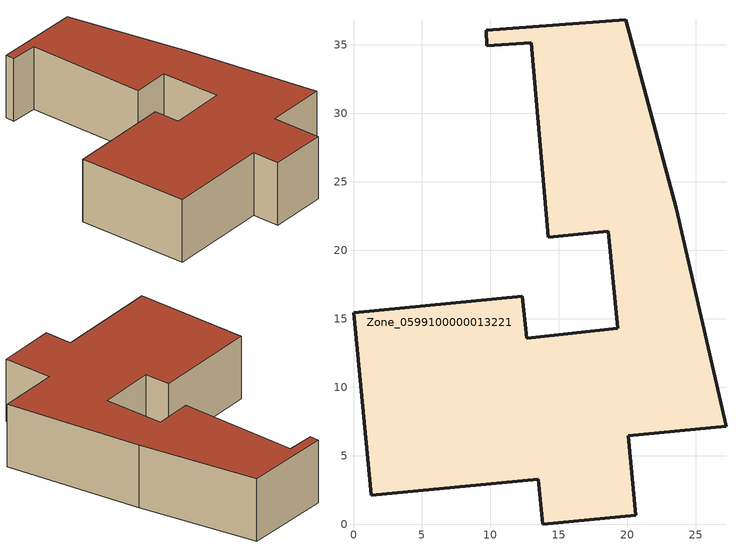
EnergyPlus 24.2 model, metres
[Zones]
Zone_0599100000013221
 floor ground (C_G): 23.55,23.08 27.2,7.15 20.06,6.45 20.62,0.65 13.81,0 13.49,3.28 1.3,2.09 0,15.44 12.34,16.64 12.64,13.56 19.29,14.29 18.6,21.39 14.21,20.95 12.98,35.16 9.73,34.95 9.69,36.05 19.87,36.83 z0
 wall outside (C_F): 9.69,36.05 9.73,34.95 12.98,35.16 14.21,20.95 18.6,21.39 19.29,14.29 12.64,13.56 12.34,16.64 0,15.44 1.3,2.09 13.49,3.28 13.81,0 20.62,0.65 20.06,6.45 27.2,7.15 23.55,23.08 19.87,36.83 9.69,36.05 z0:7.74
 roof outside (C_R): 27.2,7.15 23.55,23.08 19.87,36.83 9.69,36.05 9.73,34.95 12.98,35.16 14.21,20.95 18.6,21.39 19.29,14.29 12.64,13.56 12.34,16.64 0,15.44 1.3,2.09 13.49,3.28 13.81,0 20.62,0.65 20.06,6.45 z7.74
[BUILDING]
Pand.0599100000013221: North Axis=0; Terrain=City; Loads Convergence Tolerance Value=0.04; Temperature Convergence Tolerance Value=0.4; Solar Distribution=FullExterior; Maximum Number of Warmup Days=25; Minimum Number of Warmup Days=1
[Site:Location]
Rotterdam.The.Hague.AP_ZH_NLD Design_Conditions: Latitude=51.96; Longitude=4.45; Time Zone=1; Elevation=-4.5
[SITE:GROUNDTEMPERATURE:BUILDINGSURFACE]
18, 18, 18, 18, 18, 18, 18, 18, 18, 18, 18, 18
[MATERIAL] Thermal Absorptance=0.9; Solar Absorptance=0.7; Visible Absorptance=0.7
Name | Roughness | Thickness | Conductivity | Density | Specific Heat
G.D.1965 | MediumSmooth | 0.15 | 1 | 540 | 1210
F.D.1965 | Rough | 0.3 | 0.857143 | 1920 | 840
R.D.1965 | MediumRough | 0.2 | 0.08 | 1500 | 1000
[CONSTRUCTION]
C_G: G.D.1965
C_F: F.D.1965
C_R: R.D.1965
[ZONE]
Zone_0599100000013221: Type=1; Multiplier=1; Ceiling Height=Autocalculate; Volume=Autocalculate; Floor Area=autocalculate; Part of Total Floor Area=Yes
[ZONEINFILTRATION:DESIGNFLOWRATE]
Infil_Zone_0599100000013221: Zone or ZoneList or Space or SpaceList=Zone_0599100000013221; Schedule=AlwaysOn; Design Flow Rate Calculation Method=Flow/Area; Flow Rate per Floor Area=0.0042; Constant Term Coefficient=1; Temperature Term Coefficient=0; Velocity Term Coefficient=0; Velocity Squared Term Coefficient=0
[HVACTEMPLATE:ZONE:IDEALLOADSAIRSYSTEM]
Zone_0599100000013221: Maximum Heating Supply Air Temperature=50; Minimum Cooling Supply Air Temperature=13; Maximum Heating Supply Air Humidity Ratio=0.0156; Minimum Cooling Supply Air Humidity Ratio=0.0077; Heating Limit=NoLimit; Cooling Limit=NoLimit; Dehumidification Control Type=ConstantSensibleHeatRatio; Cooling Sensible Heat Ratio=0.7; Dehumidification Setpoint=60; Humidification Control Type=None; Humidification Setpoint=30; Outdoor Air Method=None; Outdoor Air Flow Rate per Person=0.00944; Outdoor Air Flow Rate per Zone Floor Area=0; Outdoor Air Flow Rate per Zone=0; Demand Controlled Ventilation Type=None; Outdoor Air Economizer Type=NoEconomizer; Heat Recovery Type=None; Sensible Heat Recovery Effectiveness=0.7; Latent Heat Recovery Effectiveness=0.65
[ZONECONTROL:THERMOSTAT]
ThermostatControl_Zone_0599100000013221: Zone or ZoneList=Zone_0599100000013221; Control Type Schedule=DualSetpointControlType; Control 1=Thermostat_Zone_0599100000013221; Temperature Difference Between Cutout And Setpoint=0
[THERMOSTATSETPOINT:DUALSETPOINT]
Thermostat_Zone_0599100000013221: Heating Setpoint Temperature Schedule=HeatingSetpoint_Zone_0599100000013221; Cooling Setpoint Temperature Schedule=CoolingSetpoint_Zone_0599100000013221
[SCHEDULE:COMPACT]
HeatingSetpoint_Zone_0599100000013221: Through: 12/31, For: AllDays, Until: 24:00, 21
CoolingSetpoint_Zone_0599100000013221: Through: 12/31, For: AllDays, Until: 24:00, 24
DualSetpointControlType: Through: 12/31, For: AllDays, Until: 24:00, 4
AlwaysOn: Through: 12/31, For: AllDays, Until: 24:00, 1
